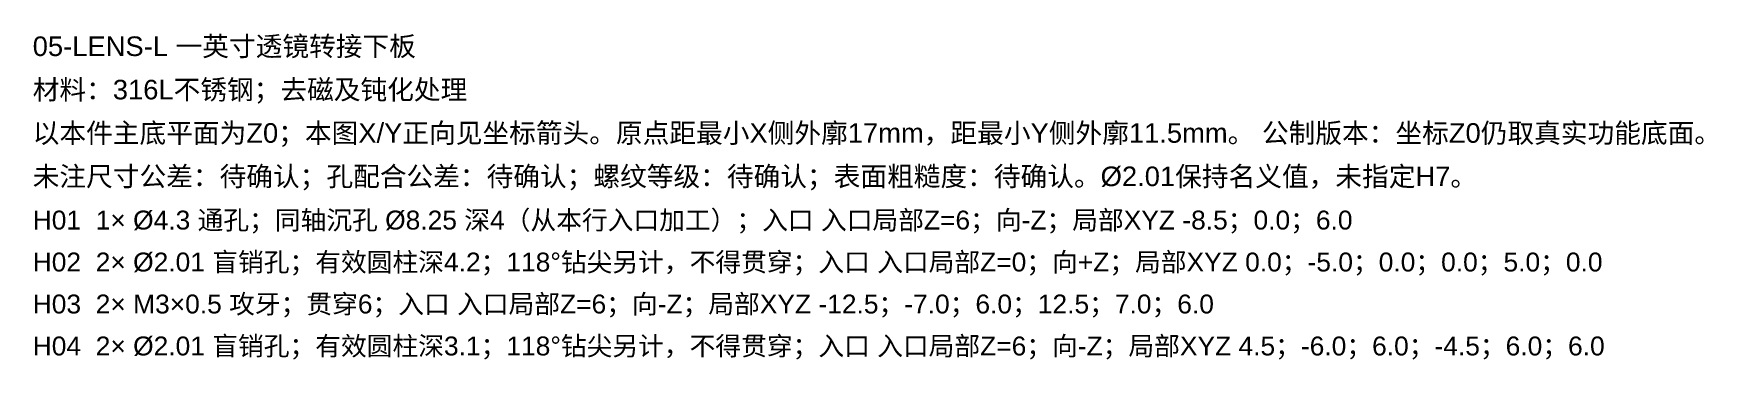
# Model space of a CAD drawing. Header units: millimetres. Extents: x 4 to 223, y 19 to 91.
# Drawn here: x 143.4 to 223, y 75.5 to 91.1 of the extents above; entities that cross this region are included whole.
import ezdxf

# ---------------------------------------------------------------- set-up
doc = ezdxf.new("R2010")
doc.units = ezdxf.units.MM
doc.layers.add('ANNOTATIONS', color=7, linetype='CONTINUOUS', lineweight=18)
doc.styles.add('CJK', font='Arial Unicode.ttf')

msp = doc.modelspace()

# ---------------------------------------------------------------- texts
at = {"layer": 'ANNOTATIONS', "style": 'CJK'}
for s, height, p in [('05-LENS-L 一英寸透镜转接下板', 0.9333333, (143.33333, 90)), ('材料：316L不锈钢；去磁及钝化处理', 0.9333333, (143.33333, 87.93333)), ('以本件主底平面为Z0；本图X/Y正向见坐标箭头。原点距最小X侧外廓17mm，距最小Y侧外廓11.5mm。 公制版本：坐标Z0仍取真实功能底面。', 0.9333333, (143.33333, 85.86667)), ('未注尺寸公差：待确认；孔配合公差：待确认；螺纹等级：待确认；表面粗糙度：待确认。Ø2.01保持名义值，未指定H7。', 0.9333333, (143.33333, 83.8)), ('H01  1× Ø4.3 通孔；同轴沉孔 Ø8.25 深4（从本行入口加工）；入口 入口局部Z=6；向-Z；局部XYZ -8.5；0.0；6.0', 0.9, (143.33333, 81.73333)), ('H02  2× Ø2.01 盲销孔；有效圆柱深4.2；118°钻尖另计，不得贯穿；入口 入口局部Z=0；向+Z；局部XYZ 0.0；-5.0；0.0；0.0；5.0；0.0', 0.9, (143.33333, 79.73333)), ('H03  2× M3×0.5 攻牙；贯穿6；入口 入口局部Z=6；向-Z；局部XYZ -12.5；-7.0；6.0；12.5；7.0；6.0', 0.9, (143.33333, 77.73333)), ('H04  2× Ø2.01 盲销孔；有效圆柱深3.1；118°钻尖另计，不得贯穿；入口 入口局部Z=6；向-Z；局部XYZ 4.5；-6.0；6.0；-4.5；6.0；6.0', 0.9, (143.33333, 75.73333))]:
    msp.add_text(s, height=height, dxfattribs=at).set_placement(p)

doc.saveas('drawing.dxf')
